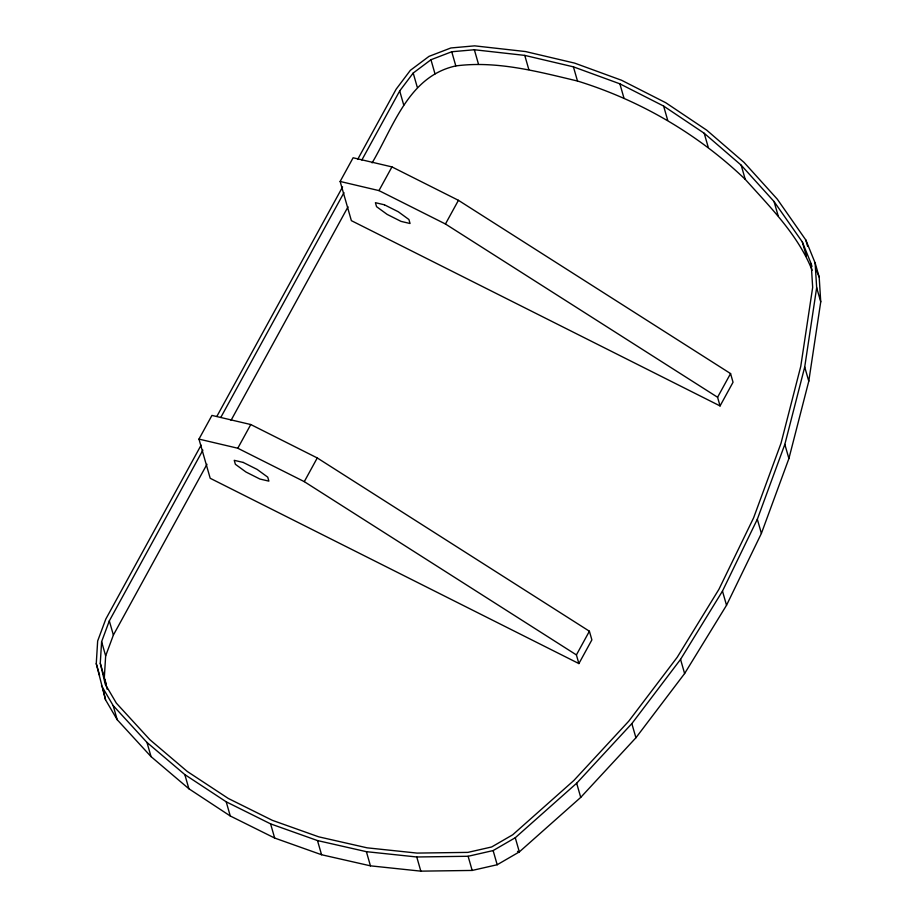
<?xml version="1.0" encoding="UTF-8"?>
<svg xmlns="http://www.w3.org/2000/svg" width="917" height="917" viewBox="0 0 917 917"><rect width="100%" height="100%" fill="white"/><g stroke="black" fill="none" stroke-linecap="round" stroke-linejoin="round"><path stroke-width="1.38" d="M357.699 159.363L396.155 89.167L410.346 70.334L429.018 56.361L450.877 47.971L474.639 45.85L525.544 51.558L574.672 63.124L621.566 80.26L665.742 102.715L706.732 130.18L744.054 162.401L777.238 199.092L805.802 239.967L815.121 262.915L819.179 277.083L820.738 301.831L808.783 381.185L788.907 458.557L761.397 533.419L726.528 605.266L684.609 673.548L635.917 737.772L580.725 797.389L519.331 851.904L497.186 864.742L472.175 870.439L420.823 871.15L370.445 865.843L321.558 854.736L274.664 838.046L230.27 815.981L188.891 788.769L151.041 756.617L117.216 719.742L105.535 699.809L96.262 663.644L97.66 640.994L105.787 619.113L201.11 445.146M361.848 160.016L399.697 90.943L413.2 73.039L430.956 59.743L451.749 51.753L474.353 49.747L524.765 55.398L573.423 66.849L619.869 83.825L663.621 106.063L704.21 133.263L741.177 165.175L774.04 201.511L802.341 241.996L811.201 263.821L812.668 287.365L800.77 366.33L780.997 443.324L753.614 517.83L718.928 589.31L677.216 657.271L628.753 721.175L573.836 780.505L512.741 834.757L491.672 846.964L467.888 852.386L417.029 853.085L367.132 847.835L318.715 836.831L272.269 820.302L228.299 798.455L187.32 771.495L149.838 739.652L116.344 703.133L105.226 684.174L100.274 663.255L101.604 641.705L109.318 620.889L202.898 450.098M107.117 689.194L104.332 677.422L105.661 655.873L113.387 635.057L206.967 464.266M101.478 685.641L113.158 705.574L146.984 742.449L184.833 774.601L226.212 801.813L270.595 823.879L317.488 840.568L366.387 851.675L416.765 856.982L468.117 856.272L493.128 850.575L515.274 837.737L576.667 783.221L631.847 723.605L680.552 659.38L722.47 591.098L757.327 519.251L784.837 444.39L804.713 367.018L816.669 287.663L815.121 262.915M198.966 439.105L211.942 415.412L250.777 424.537L317.259 457.95L589.39 631.217L591.878 639.883L578.891 663.576L210.199 478.284L198.966 439.105L237.79 448.23L304.284 481.643L576.403 654.91L578.891 663.576M340.138 181.463L353.114 157.77L391.949 166.905L458.431 200.319L730.562 373.574L733.038 382.251L720.063 405.933L351.371 220.653L340.138 181.463L378.962 190.598L445.444 224L717.575 397.267L720.063 405.933M216.905 416.318L342.591 186.93M220.791 417.453L343.955 192.662M231.05 420.318L348.024 206.829M372.107 162.882C393.702 126.317 408.65 76.226 455.806 65.921C496.831 60.511 537.843 71.595 577.481 81.017C640.089 100.389 697.894 133.985 745.234 179.342C770.211 207.219 798.122 234.981 812.13 270.286M237.79 448.23L250.777 424.537M378.962 190.598L391.949 166.905M304.284 481.643L317.259 457.95M445.444 224L458.431 200.319M576.403 654.91L589.39 631.217M717.575 397.267L730.562 373.574M517.509 851.366L519.331 851.904L515.274 837.737M816.6 270.71L819.179 277.083M805.802 239.967L807.659 246.409M811.201 263.821L811.935 266.4M816.669 287.663L820.738 301.831M802.341 241.996L806.398 256.164M774.04 201.511L778.109 215.678M804.713 367.018L808.783 381.185M741.177 165.175L745.234 179.342M704.21 133.263L708.279 147.431M784.837 444.39L788.907 458.557M663.621 106.063L667.679 120.23M757.327 519.251L761.397 533.419M619.869 83.825L623.927 97.993M573.423 66.849L577.481 81.017M722.47 591.098L726.528 605.266M524.765 55.398L528.822 69.566M680.552 659.38L684.609 673.548M474.353 49.747L478.41 63.915M451.749 51.753L455.806 65.921M631.847 723.605L635.917 737.772M430.956 59.743L435.013 73.91M413.2 73.039L417.258 87.207M399.697 90.943L403.755 105.111M576.667 783.221L580.725 797.389M493.128 850.575L497.186 864.742M468.117 856.272L472.175 870.439M416.765 856.982L420.823 871.15M366.387 851.675L370.445 865.843M317.488 840.568L321.558 854.736M270.595 823.879L274.664 838.046M226.212 801.813L230.27 815.981M184.833 774.601L188.891 788.769M146.984 742.449L151.041 756.617M109.318 620.889L113.387 635.057M101.604 641.705L105.661 655.873M113.158 705.574L117.216 719.742M100.274 663.255L104.332 677.422M96.262 663.644L99.586 675.233M105.042 679.864L106.28 685.102M102.933 688.816L105.535 699.809M384.418 204.8L375.408 202.68L376.555 206.669L387.169 214.406L401.05 221.387L410.059 223.507L408.913 219.518L398.299 211.77L384.418 204.8M243.246 462.443L234.236 460.323L235.382 464.3L246.008 472.049L259.878 479.029L268.887 481.138L267.741 477.161L257.127 469.412L243.246 462.443"/></g></svg>
